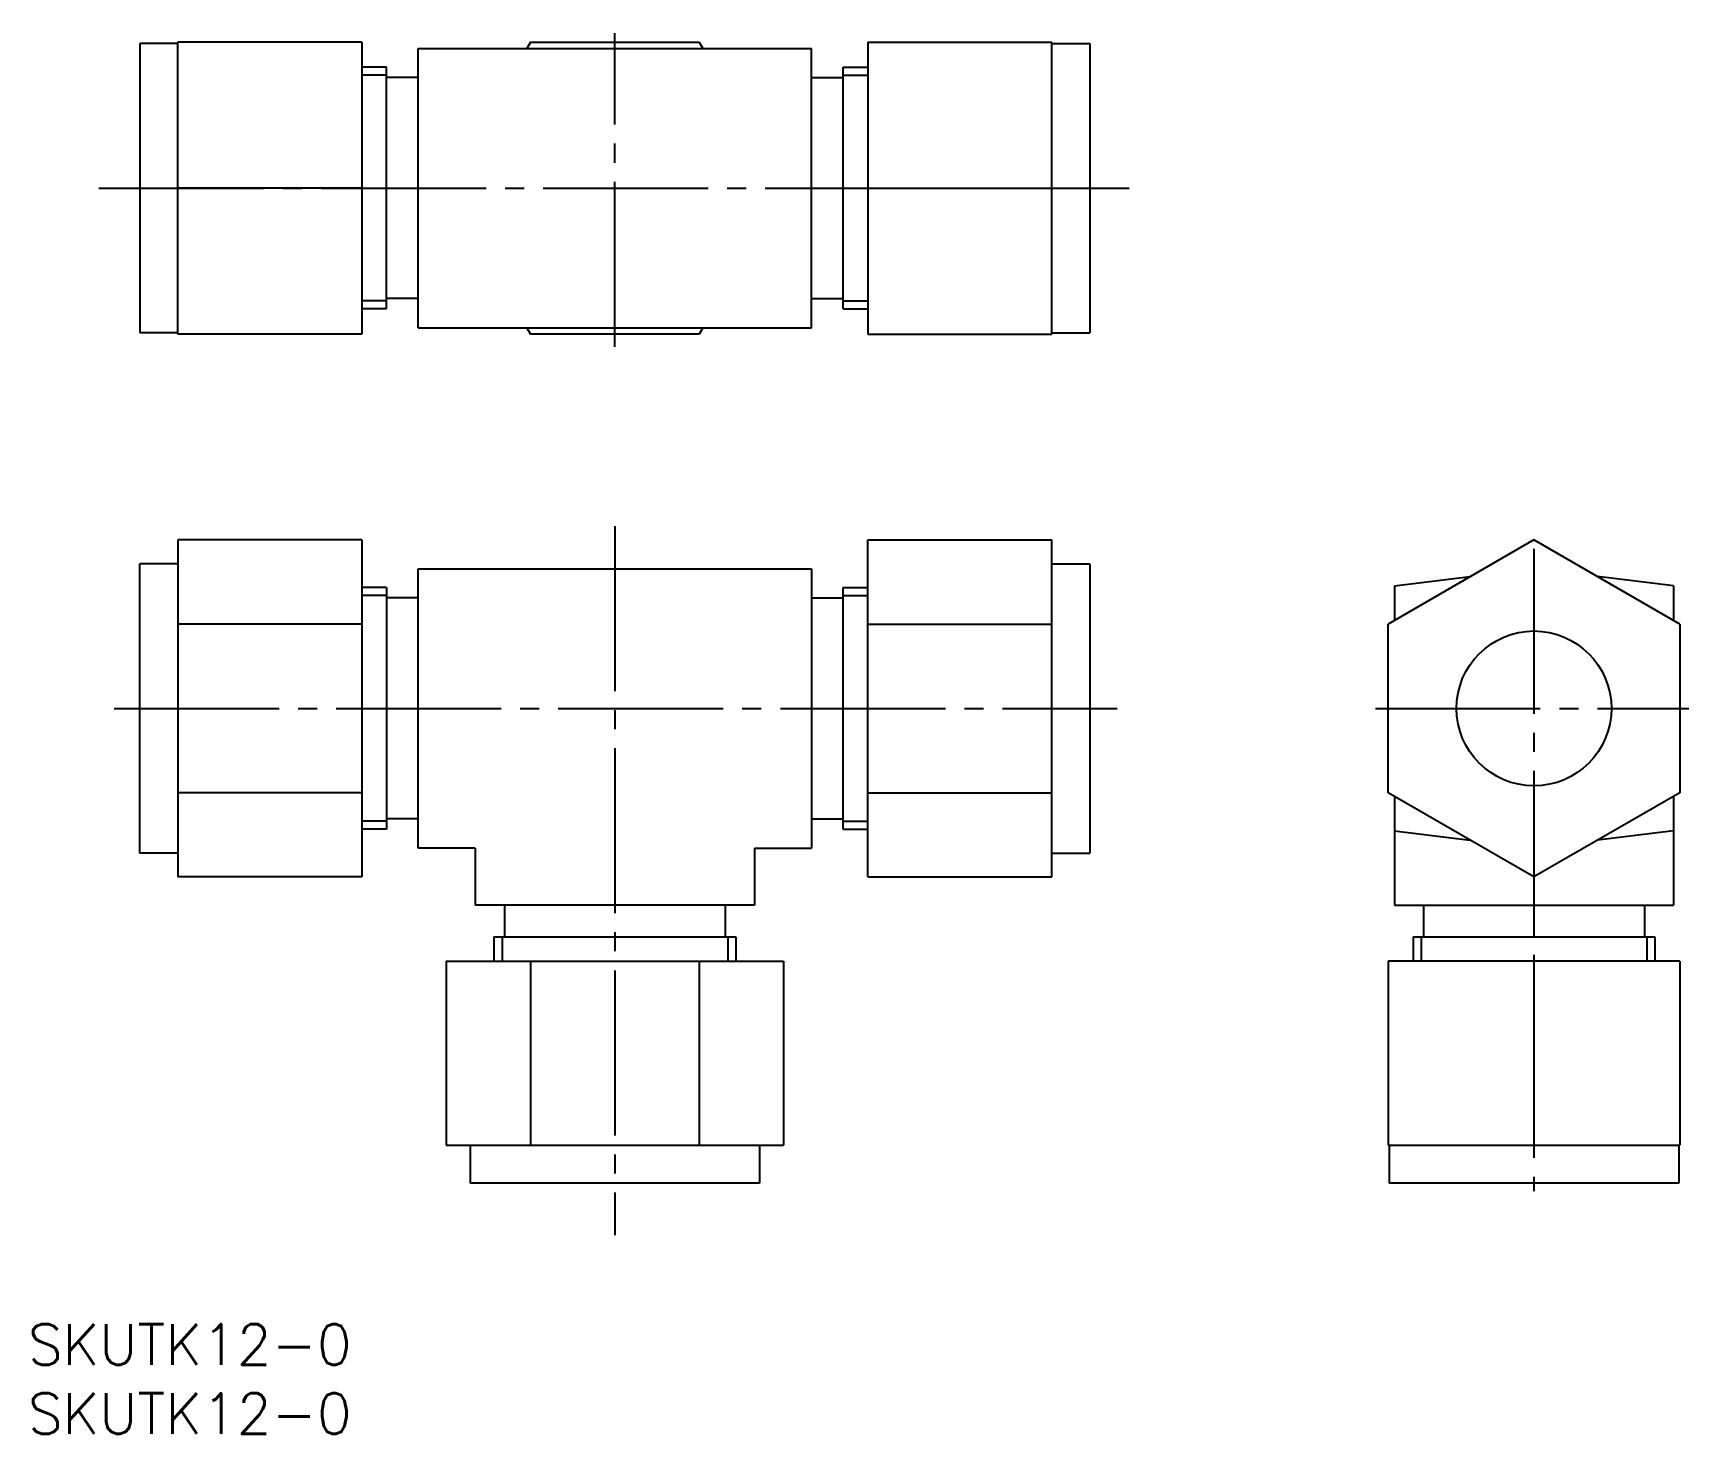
# Model space of a CAD drawing. Extents: x 70 to 200, y 53 to 163.
import ezdxf

# ---------------------------------------------------------------- set-up
doc = ezdxf.new("R2010")
doc.units = 0
doc.linetypes.add('CENTER', pattern=[17.5, 13, -1.5, 1.5, -1.5])
doc.layers.get('0').update_dxf_attribs({"linetype": 'CONTINUOUS'})
doc.layers.add('CENTER', color=1, linetype='CENTER')
doc.styles.get("Standard").update_dxf_attribs({"font": 'txt.shx', "bigfont": 'extfont.shx'})

msp = doc.modelspace()

# ---------------------------------------------------------------- linework, layer by layer
at = {"color": 7, "linetype": 'CONTINUOUS'}
for p, q in [((78.01, 162.11), (78.01, 139.31)), ((81.01, 162.11), (78.01, 162.11)), ((81.01, 139.21), (81.01, 162.21)), ((95.51, 162.21), (81.01, 162.21)), ((95.51, 162.21), (95.51, 139.21)), ((108.8, 162.21), (108.51, 161.71)), ((108.8, 162.21), (122.08, 162.21)), ((122.08, 162.21), (122.36, 161.71)), ((135.36, 162.21), (149.86, 162.21)), ((135.36, 162.21), (135.36, 139.21)), ((149.86, 139.21), (149.86, 162.21)), ((149.86, 162.11), (152.86, 162.11)), ((152.86, 162.11), (152.86, 139.31)), ((99.94, 139.71), (99.94, 161.71)), ((99.94, 161.71), (130.94, 161.71)), ((130.94, 139.71), (130.94, 161.71)), ((97.44, 160.24), (95.51, 160.24)), ((97.44, 141.19), (97.44, 160.24)), ((99.94, 159.41), (97.44, 159.41)), ((130.94, 159.41), (133.44, 159.41)), ((133.44, 160.24), (135.36, 160.24)), ((133.44, 141.19), (133.44, 160.24)), ((95.51, 150.71), (81.01, 150.71)), ((135.36, 150.71), (149.86, 150.71)), ((97.44, 141.19), (95.51, 141.19)), ((99.94, 142.01), (97.44, 142.01)), ((130.94, 142.01), (133.44, 142.01)), ((133.44, 141.19), (135.36, 141.19)), ((99.94, 139.71), (130.94, 139.71)), ((108.51, 139.71), (108.8, 139.21)), ((122.36, 139.71), (122.08, 139.21)), ((81.01, 139.31), (78.01, 139.31)), ((95.51, 139.21), (81.01, 139.21)), ((122.08, 139.21), (108.8, 139.21)), ((135.36, 139.21), (149.86, 139.21)), ((149.86, 139.31), (152.86, 139.31)), ((81.01, 122.99), (81.01, 96.43)), ((95.51, 122.99), (81.01, 122.99)), ((95.51, 122.99), (95.51, 96.43)), ((135.36, 122.99), (149.86, 122.99)), ((135.36, 96.43), (135.36, 122.99)), ((149.86, 96.43), (149.86, 122.99)), ((187.86, 122.99), (176.36, 116.35)), ((199.36, 116.35), (187.86, 122.99)), ((81.01, 121.11), (78.01, 121.11)), ((78.01, 98.31), (78.01, 121.11)), ((99.94, 98.71), (99.94, 120.71)), ((99.94, 120.71), (130.94, 120.71)), ((130.94, 120.71), (130.94, 98.71)), ((149.86, 121.11), (152.86, 121.11)), ((152.86, 121.11), (152.86, 98.31)), ((176.86, 119.36), (182.84, 120.1)), ((198.86, 119.36), (192.87, 120.1)), ((97.44, 119.24), (95.51, 119.24)), ((97.44, 119.24), (97.44, 100.19)), ((133.44, 100.19), (133.44, 119.24)), ((133.44, 119.24), (135.36, 119.24)), ((176.86, 119.36), (176.86, 116.64)), ((198.86, 119.36), (198.86, 116.64)), ((99.94, 118.41), (97.44, 118.41)), ((130.94, 118.41), (133.44, 118.41)), ((95.51, 116.35), (81.01, 116.35)), ((135.36, 116.35), (149.86, 116.35)), ((176.36, 103.07), (176.36, 116.35)), ((199.36, 116.35), (199.36, 103.07)), ((95.51, 103.07), (81.01, 103.07)), ((135.36, 103.07), (149.86, 103.07)), ((187.86, 96.43), (176.36, 103.07)), ((199.36, 103.07), (187.86, 96.43)), ((176.86, 102.78), (176.86, 94.21)), ((198.86, 102.78), (198.86, 94.21)), ((99.94, 101.01), (97.44, 101.01)), ((130.94, 101.01), (133.44, 101.01)), ((97.44, 100.19), (95.51, 100.19)), ((133.44, 100.19), (135.36, 100.19)), ((176.86, 100.06), (182.84, 99.33)), ((198.86, 100.06), (192.87, 99.33)), ((81.01, 98.31), (78.01, 98.31)), ((104.44, 98.71), (99.94, 98.71)), ((104.44, 98.71), (104.44, 94.21)), ((126.44, 98.71), (130.94, 98.71)), ((126.44, 98.71), (126.44, 94.21)), ((149.86, 98.31), (152.86, 98.31)), ((95.51, 96.43), (81.01, 96.43)), ((135.36, 96.43), (149.86, 96.43)), ((126.44, 94.21), (104.44, 94.21)), ((106.74, 94.21), (106.74, 91.71)), ((124.14, 94.21), (124.14, 91.71)), ((176.86, 94.21), (198.86, 94.21)), ((179.16, 94.21), (179.16, 91.71)), ((196.56, 94.21), (196.56, 91.71)), ((105.91, 91.71), (124.96, 91.71)), ((105.91, 91.71), (105.91, 89.79)), ((124.96, 91.71), (124.96, 89.79)), ((178.33, 91.71), (178.33, 89.79)), ((178.33, 91.71), (197.38, 91.71)), ((197.38, 91.71), (197.38, 89.79)), ((102.16, 89.79), (128.72, 89.79)), ((102.16, 89.79), (102.16, 75.29)), ((108.8, 89.79), (108.8, 75.29)), ((122.08, 89.79), (122.08, 75.29)), ((128.72, 89.79), (128.72, 75.29)), ((176.36, 89.79), (176.36, 75.29)), ((199.36, 89.79), (176.36, 89.79)), ((187.86, 89.79), (187.86, 75.29)), ((199.36, 89.79), (199.36, 75.29)), ((102.16, 75.29), (128.72, 75.29)), ((104.04, 75.29), (104.04, 72.29)), ((126.84, 75.29), (126.84, 72.29)), ((176.36, 75.29), (199.36, 75.29)), ((176.46, 75.29), (176.46, 72.29)), ((199.26, 75.29), (199.26, 72.29)), ((126.84, 72.29), (104.04, 72.29)), ((199.26, 72.29), (176.46, 72.29))]:
    msp.add_line(p, q, dxfattribs=at)
at = {"color": 3, "linetype": 'CONTINUOUS'}
for p, q in [((97.44, 159.6), (95.51, 159.6)), ((133.44, 159.6), (135.36, 159.6)), ((97.44, 141.82), (95.51, 141.82)), ((133.44, 141.82), (135.36, 141.82)), ((97.44, 118.6), (95.51, 118.6)), ((133.44, 118.6), (135.36, 118.6)), ((97.44, 100.82), (95.51, 100.82)), ((133.44, 100.82), (135.36, 100.82)), ((106.55, 91.71), (106.55, 89.79)), ((124.33, 91.71), (124.33, 89.79)), ((178.97, 91.71), (178.97, 89.79)), ((196.75, 91.71), (196.75, 89.79))]:
    msp.add_line(p, q, dxfattribs=at)
at = {"color": 7, "linetype": 'CONTINUOUS'}
msp.add_circle((187.86, 109.71), 6.1, dxfattribs=at)
at = {"layer": 'CENTER', "color": 1, "linetype": 'CENTER'}
for p, q in [((115.44, 138.21), (115.44, 162.92)), ((74.79, 150.71), (155.96, 150.71)), ((115.44, 124.07), (115.44, 68.21)), ((187.86, 122.29), (187.86, 71.68)), ((75.98, 109.71), (155.01, 109.71)), ((175.36, 109.71), (200.06, 109.71))]:
    msp.add_line(p, q, dxfattribs=at)

# ---------------------------------------------------------------- texts
at = {"color": 7, "linetype": 'CONTINUOUS'}
for p in [(69.19, 58), (69.19, 52.55)]:
    msp.add_text('SKUTK12-0', height=3.2, dxfattribs=at).set_placement(p)

doc.saveas('drawing.dxf')
